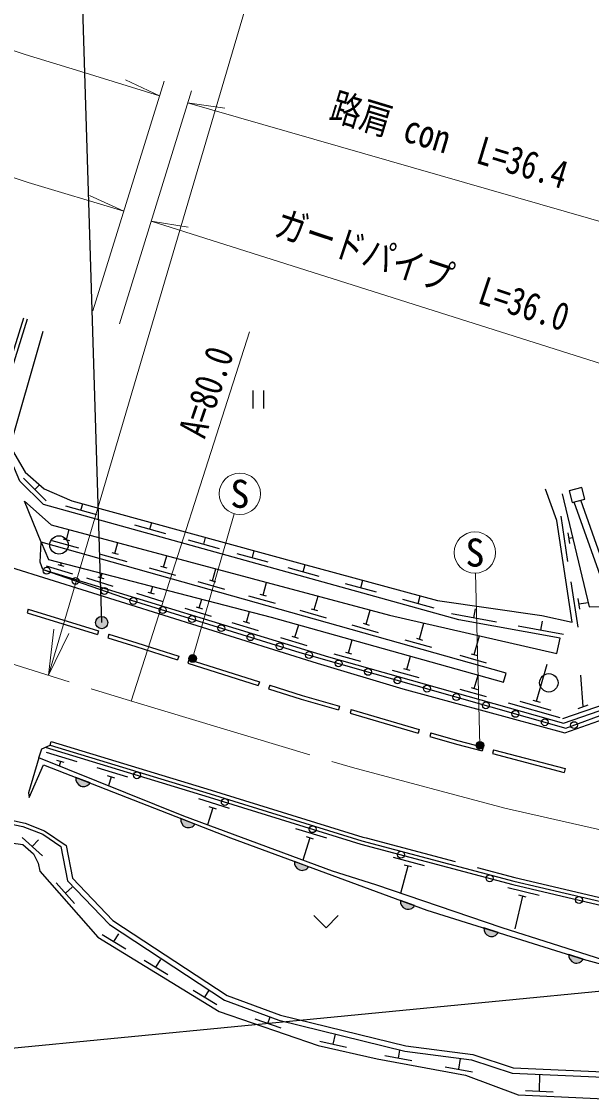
# Model space of a CAD drawing. Units: millimetres at full size, sheet at 1:1000; details may follow other scales. Extents: x 40000 to 680000, y 20000 to 380000.
# Drawn here: x 318251 to 355466, y 244010 to 314075 of the extents above; entities that cross this region are included whole.
import ezdxf
from ezdxf.enums import TextEntityAlignment as Align

# ---------------------------------------------------------------- set-up
doc = ezdxf.new("R2010")
doc.units = ezdxf.units.MM
doc.header["$LTSCALE"] = 1000
doc.linetypes.add('CHAIN', pattern=[18.5, 12, -1.5, 3.5, -1.5])
doc.linetypes.add('DASHED', pattern=[7.5, 6, -1.5])
for name, color, linetype, lineweight in [('M-BGD', 7, 'Continuous', 25), ('M-BMK', 2, 'CHAIN', 13), ('M-STR-HTXT', 7, 'Continuous', 13), ('M-STR-STRC', 7, 'Continuous', 25)]:
    doc.layers.add(name, color=color, linetype=linetype, lineweight=lineweight)
doc.styles.add('ＭＳ ゴシック', font='')
doc.styles.get('ＭＳ ゴシック').set_extended_font_data('MS Gothic')

# ---------------------------------------------------------------- blocks, each defined once
blk = doc.blocks.new('open_arrow')
at = {"color": 0, "linetype": 'Continuous', "lineweight": -2}
blk.add_lwpolyline([(7.5, 1.25), (0, 0), (7.5, -1.25)], dxfattribs=at)

msp = doc.modelspace()

# ---------------------------------------------------------------- hatches: boundary and pattern name
at = {"layer": 'M-BGD'}
for points in [[(322729, 264353, -0.82183), (321807, 264714)], [(329576, 261672, -0.82183), (328654, 262033)], [(336998, 258888, -0.82183), (336068, 259230)], [(343918, 256345, -0.82183), (342988, 256687)], [(349381, 254590, -0.82183), (348435, 254886)], [(354926, 252853, -0.82183), (353981, 253149)]]:
    msp.add_hatch(color=256, dxfattribs=at).paths.add_polyline_path(points)
at = {"layer": 'M-STR-STRC'}
for points in [[(323150, 274607, -0.41421), (323272, 275159, -0.41421), (323825, 275036, -1)], [(329640, 272600, -0.41421), (329540, 272261, -0.41421), (329201, 272362, -1)], [(348352, 266991, -1), (348004, 266632, -1)]]:
    msp.add_hatch(color=256, dxfattribs=at).paths.add_polyline_path(points)

# ---------------------------------------------------------------- linework, layer by layer
at = {"layer": 'M-BGD'}
for p, q in [((315329, 284885), (318413, 294734)), ((315567, 284811), (318651, 294660)), ((333359, 289971), (333359, 288797)), ((334059, 289971), (334059, 288797)), ((318374, 284246), (319869, 282772)), ((319122, 283509), (319432, 283823)), ((321125, 282449), (323149, 281888)), ((322137, 282168), (322251, 282580)), ((353453, 281772), (353907, 278806)), ((325624, 281201), (327648, 280640)), ((326636, 280921), (326754, 281351)), ((320982, 280296), (321386, 280182)), ((321184, 280239), (321370, 280899)), ((330153, 279946), (330275, 280390)), ((353924, 280680), (354030, 279988)), ((353977, 280334), (354240, 280374)), ((320236, 280194), (321969, 279706)), ((324351, 279346), (324549, 280048)), ((329141, 280226), (331165, 279665)), ((323403, 279301), (325136, 278813)), ((324149, 279403), (324553, 279289)), ((327532, 278449), (327741, 279194)), ((332312, 279347), (334336, 278786)), ((333324, 279066), (333451, 279523)), ((319870, 278540), (321591, 278013)), ((320618, 278625), (321019, 278502)), ((320819, 278564), (320865, 278717)), ((326584, 278405), (328316, 277917)), ((327329, 278506), (327734, 278392)), ((330719, 277551), (330940, 278337)), ((335635, 278426), (337659, 277865)), ((336647, 278145), (336777, 278616)), ((322488, 277738), (324209, 277211)), ((323236, 277823), (323637, 277700)), ((323436, 277761), (323519, 278030)), ((329771, 277507), (331504, 277018)), ((330517, 277608), (330921, 277494)), ((340405, 277103), (340540, 277590)), ((354108, 277490), (354562, 274525)), ((326506, 276821), (326908, 276698)), ((326707, 276759), (326834, 277172)), ((334021, 276620), (334255, 277450)), ((339393, 277384), (341417, 276823)), ((325759, 276736), (327480, 276209)), ((329859, 275793), (330028, 276346)), ((333074, 276576), (334806, 276087)), ((333819, 276677), (334224, 276563)), ((337366, 275678), (337612, 276552)), ((343136, 276346), (345160, 275785)), ((344148, 276065), (344287, 276569)), ((354578, 276399), (354684, 275707)), ((354631, 276053), (355248, 276147)), ((318691, 275704), (318616, 275465)), ((318616, 275465), (323204, 274038)), ((318691, 275704), (323278, 274277)), ((328910, 275770), (330631, 275243)), ((329658, 275855), (330059, 275732)), ((332932, 274851), (333143, 275540)), ((336418, 275633), (338151, 275145)), ((337164, 275734), (337568, 275621)), ((340758, 274721), (341017, 275641)), ((346315, 275412), (349265, 274869)), ((347790, 275141), (347899, 275731)), ((331984, 274828), (333705, 274301)), ((332731, 274913), (333133, 274790)), ((336107, 273878), (336351, 274673)), ((339810, 274677), (341543, 274189)), ((340556, 274778), (340960, 274664)), ((344231, 273742), (344527, 274791)), ((352158, 274337), (352266, 274927)), ((323278, 274277), (323204, 274038)), ((323956, 274066), (323882, 273828)), ((347812, 272733), (348159, 273963)), ((350683, 274609), (353633, 274066)), ((335159, 273855), (336880, 273328)), ((335906, 273940), (336308, 273817)), ((339599, 272837), (339841, 273698)), ((343284, 273698), (345016, 273210)), ((344029, 273799), (344433, 273685)), ((328517, 272630), (328441, 272391)), ((338651, 272792), (340384, 272304)), ((339396, 272894), (339801, 272780)), ((343399, 271766), (343644, 272636)), ((346864, 272689), (348597, 272200)), ((347610, 272790), (348014, 272676)), ((329178, 272420), (329102, 272181)), ((329102, 272181), (333712, 270717)), ((329178, 272420), (333788, 270955)), ((351879, 269690), (352562, 272115)), ((342451, 271722), (344184, 271234)), ((343197, 271823), (343601, 271709)), ((347810, 270524), (348056, 271403)), ((354923, 269337), (354757, 271403)), ((333788, 270955), (333712, 270717)), ((334455, 270743), (334379, 270505)), ((346862, 270479), (348595, 269991)), ((347608, 270581), (348012, 270467)), ((351643, 269756), (352115, 269623)), ((339023, 269359), (338953, 269119)), ((339767, 269143), (339698, 268903)), ((339767, 269143), (344209, 267854)), ((350032, 269586), (353401, 268638)), ((350787, 269685), (352808, 269116)), ((353602, 268565), (356439, 269541)), ((354592, 269223), (355254, 269450)), ((339698, 268903), (344139, 267614)), ((344209, 267854), (344139, 267614)), ((320116, 266824), (320189, 267063)), ((344979, 267630), (344909, 267390)), ((321894, 265733), (319886, 266345)), ((348395, 266688), (348332, 266446)), ((349064, 266513), (349001, 266271)), ((349001, 266271), (353688, 265048)), ((349064, 266513), (353751, 265290)), ((321037, 265680), (320568, 265823)), ((320802, 265752), (320712, 265456)), ((325195, 264726), (323186, 265339)), ((353751, 265290), (353688, 265048)), ((322729, 264353), (321807, 264714)), ((324338, 264674), (323869, 264817)), ((324103, 264745), (323926, 264165)), ((331834, 262697), (329827, 263316)), ((330976, 262647), (330508, 262792)), ((330742, 262720), (330400, 261613)), ((329576, 261672), (328654, 262033)), ((338175, 260739), (336169, 261359)), ((318286, 260802), (319618, 259591)), ((337083, 260762), (336629, 259306)), ((337318, 260690), (336849, 260834)), ((318952, 260196), (319356, 260640)), ((344563, 258950), (342534, 259489)), ((336998, 258888), (336068, 259230)), ((343471, 258930), (342998, 257145)), ((343708, 258867), (343235, 258992)), ((320523, 257836), (321711, 256484)), ((321117, 257160), (321567, 257556)), ((352052, 257016), (350008, 257497)), ((343918, 256345), (342988, 256687)), ((350961, 256964), (350459, 254833)), ((351200, 256908), (350723, 257021)), ((323519, 254466), (325055, 253527)), ((324287, 253996), (324600, 254508)), ((349381, 254590), (348435, 254886)), ((354926, 252853), (353981, 253149)), ((326265, 252786), (327801, 251847)), ((327033, 252317), (327346, 252829)), ((329461, 250832), (330997, 249892)), ((330229, 250362), (330512, 250825)), ((333483, 248953), (335184, 248364)), ((334333, 248658), (334478, 249076)), ((337719, 247489), (339475, 247093)), ((338597, 247291), (338755, 247952)), ((342854, 246386), (342951, 246917)), ((341969, 246549), (343739, 246223)), ((346804, 245658), (346911, 246366)), ((345919, 245821), (347689, 245495)), ((352064, 244223), (352100, 245327)), ((351164, 244264), (352963, 244182))]:
    msp.add_line(p, q, dxfattribs=at)
for points in [[(319547, 280077), (318450, 282755), (320183, 281217), (342266, 275306), (353194, 272816), (353418, 273800), (346809, 275016), (319679, 282538), (318143, 284052), (317381, 285875), (319669, 293856)], [(277239, 291015), (288005, 287624), (303761, 282717), (317533, 278450), (337563, 272169), (343156, 270506), (353729, 267633), (355944, 268411), (357562, 268852), (366195, 269538)], [(317508, 286317), (318482, 284638), (319730, 283567), (321529, 282778), (336585, 278668), (345409, 276263), (352227, 275284), (354208, 274853), (353191, 281500), (352450, 283536)], [(353557, 283237), (355317, 275856), (356612, 275879), (358249, 276378), (358385, 276647)], [(372098, 268734), (372457, 269915), (370860, 270651), (358385, 276647), (356482, 276640), (354323, 282692)], [(372772, 268734), (373001, 270159), (371052, 271058), (358486, 277097), (356799, 277091), (354759, 282810)], [(319640, 278297), (319472, 278779), (319547, 280077)], [(319640, 278297), (338286, 272583), (353636, 268260), (356600, 269279), (366195, 269538), (369540, 269610), (370860, 270651)], [(319640, 278297), (325421, 276281), (336413, 272879), (353780, 267931), (356865, 269058), (364149, 269483)], [(323956, 274066), (325784, 273498), (328517, 272630)], [(323882, 273828), (325709, 273259), (328441, 272391)], [(334379, 270505), (336508, 269829), (338953, 269119)], [(334455, 270743), (336581, 270068), (339023, 269359)], [(320189, 267063), (330639, 263877), (340546, 260818), (340761, 260761)], [(344909, 267390), (346650, 266885), (348332, 266446)], [(344979, 267630), (346717, 267126), (348395, 266688)], [(319387, 265988), (319585, 266589), (320116, 266824)], [(319801, 266684), (330499, 263423), (340415, 260362), (350333, 257729), (357055, 256146), (365525, 254469), (371743, 253422), (379231, 252708), (385908, 252313), (394641, 252168), (403634, 252448), (409887, 252904), (411541, 251590), (412454, 250465), (413038, 249648)], [(320116, 266824), (330565, 263638), (340477, 260578), (350388, 257947), (357103, 256365), (365566, 254690), (371772, 253645), (379249, 252932), (385917, 252538), (394639, 252393), (403622, 252673), (409958, 253134), (411700, 251751), (412633, 250601), (413221, 249779)], [(369073, 249602), (362996, 251043), (356196, 252806), (349639, 254885), (341377, 257696), (338551, 258594), (328846, 262189), (319387, 265988), (318718, 263706), (318760, 263405)], [(318760, 263405), (319694, 265541), (331895, 260764), (344720, 256050), (354923, 252853), (365095, 250055), (369098, 249135)], [(288664, 261979), (297926, 261913), (304814, 261897), (309037, 262374), (312329, 262076), (315913, 262021), (318341, 261517), (319642, 261008), (320822, 260199)], [(316785, 262096), (318483, 261735), (319759, 261220), (321165, 260268)], [(285543, 259757), (291064, 261191), (305498, 261161), (307299, 261585), (311571, 261277), (318344, 260344), (319028, 259722), (319338, 259121), (319455, 258597), (323246, 254281), (331166, 249437), (337609, 247206), (341461, 246338), (347238, 245273), (350683, 243986), (358655, 243623), (364464, 245674), (368028, 246657), (372950, 246376), (372950, 248903)], [(320822, 260199), (321267, 257972), (323998, 255108), (331516, 250166), (335050, 248865), (343269, 246839), (347632, 246274), (350277, 245411), (357248, 245090), (358481, 245236), (367944, 248376), (369127, 248561)], [(321165, 260268), (321590, 258140), (324223, 255378), (331675, 250480), (335153, 249200), (343333, 247183), (347709, 246616), (350341, 245758), (357235, 245441), (358404, 245580), (367861, 248717), (369109, 248912)], [(337344, 255697), (338140, 254902), (338935, 255697)]]:
    msp.add_lwpolyline(points, dxfattribs=at)
for points in [[(354209, 282661), (355030, 282883), (354822, 283655), (354001, 283434)], [(319547, 280077), (320014, 278937), (334561, 275173), (349723, 270937), (349887, 271525)]]:
    msp.add_lwpolyline(points, close=True, dxfattribs=at)
at = {"layer": 'M-BGD', "linetype": 'DASHED'}
msp.add_lwpolyline([(340761, 260761), (350448, 258190), (357156, 256610), (365611, 254936), (371805, 253893), (379268, 253182), (385926, 252788), (394638, 252643), (403609, 252923), (410038, 253391), (411877, 251930), (412832, 250753), (413425, 249925), (415844, 248042)], dxfattribs=at)
at = {"layer": 'M-BGD'}
for centre, radius in [((320701, 279893), 600), ((319893, 278209), 225), ((321781, 277550), 225), ((323670, 276891), 225), ((325560, 276238), 225), ((327470, 275646), 225), ((329381, 275055), 225), ((331292, 274464), 225), ((333202, 273873), 225), ((335113, 273281), 225), ((337028, 272704), 225), ((338951, 272156), 225), ((340875, 271608), 225), ((342798, 271060), 225), ((352678, 270892), 600), ((344721, 270512), 225), ((346645, 269964), 225), ((348568, 269416), 225), ((350492, 268868), 225), ((352415, 268320), 225), ((354326, 268130), 225), ((325789, 264859), 225), ((331527, 263105), 225), ((337260, 261336), 225), ((343023, 259669), 225), ((348822, 258130), 225), ((354652, 256712), 225)]:
    msp.add_circle(centre, radius, dxfattribs=at)
for centre, start, end in [((322304, 264625), 169.78678, 327.44497), ((329151, 261943), 169.78678, 327.44497), ((336567, 259151), 170.99019, 328.64838), ((343487, 256608), 170.99019, 328.64838), ((348937, 254831), 173.77529, 331.43348), ((354483, 253094), 173.77529, 331.43348)]:
    msp.add_arc(centre, 505, start, end, dxfattribs=at)
at = {"layer": 'M-BMK'}
msp.add_lwpolyline([(256990, 291033), (276208, 284952), (309916, 274534), (325579, 269644), (339864, 265360), (349811, 262705), (359748, 260440), (364480, 259531), (369604, 258637), (372683, 258181), (381177, 257178), (387696, 257017), (397501, 256924), (404861, 257267), (411981, 257937), (422753, 259496), (429086, 260888), (440336, 263825), (450130, 267139), (464442, 273332), (472564, 277641), (477098, 280528), (484509, 285302)], dxfattribs=at)
at = {"layer": 'M-STR-HTXT'}
for p, q in [((327559, 310183), (322901, 295174)), ((327257, 309209), (325036, 310256)), ((329345, 309556), (324644, 294329)), ((329100, 308762), (362361, 299199)), ((329100, 308762), (331530, 308419)), ((324926, 301699), (322694, 302721)), ((326716, 301042), (360141, 290446)), ((326716, 301042), (329137, 300633)), ((325408, 269697), (333133, 293799)), ((329421, 272481), (332134, 281936)), ((348178, 266811), (347888, 278049))]:
    msp.add_line(p, q, dxfattribs=at)
for points in [[(320007, 271384), (335608, 324279), (357966, 324279)], [(286964, 321737), (289794, 320882), (291991, 320299), (293916, 319689), (299297, 317969), (301636, 317218), (307611, 315363), (314296, 313301), (318496, 311926), (322137, 310798), (327257, 309209)], [(284624, 314071), (289781, 312473), (293406, 311468), (296621, 310401), (300971, 309113), (309748, 306351), (314180, 305035), (318681, 303562), (324926, 301699)]]:
    msp.add_lwpolyline(points, dxfattribs=at)
for centre in [(332507, 283234), (347853, 279398)]:
    msp.add_circle(centre, 1350, dxfattribs=at)
at = {"layer": 'M-STR-STRC'}
for p, q in [((323487, 274822), (321819, 329353)), ((377701, 252854), (277343, 243119))]:
    msp.add_line(p, q, dxfattribs=at)
for centre, radius in [((323487, 274822), 400), ((329421, 272481), 250), ((348178, 266811), 250)]:
    msp.add_circle(centre, radius, dxfattribs=at)

# ---------------------------------------------------------------- block references
at = {"layer": 'M-STR-HTXT', "xscale": 400, "yscale": 400, "rotation": 73.6}
msp.add_blockref('open_arrow', (320007, 271384), dxfattribs=at)

# ---------------------------------------------------------------- texts
at = {"layer": 'M-STR-HTXT', "style": 'ＭＳ ゴシック', "width": 0.8}
for s, rotation, p in [('路肩 con\u3000L=36.4', 343.181, (345757, 304911)), ('ガードパイプ\u3000L=36.0', 341.58, (343965, 296460)), ('A=80.0', 71.226, (331694, 289417))]:
    msp.add_text(s, height=1833, rotation=rotation, dxfattribs=at).set_placement(p, align=Align.BOTTOM_CENTER)
at = {"layer": 'M-STR-HTXT', "style": 'ＭＳ ゴシック'}
for p in [(332507, 283234), (347853, 279398)]:
    msp.add_text('S', height=1833, dxfattribs=at).set_placement(p, align=Align.MIDDLE_CENTER)

doc.saveas('drawing.dxf')
